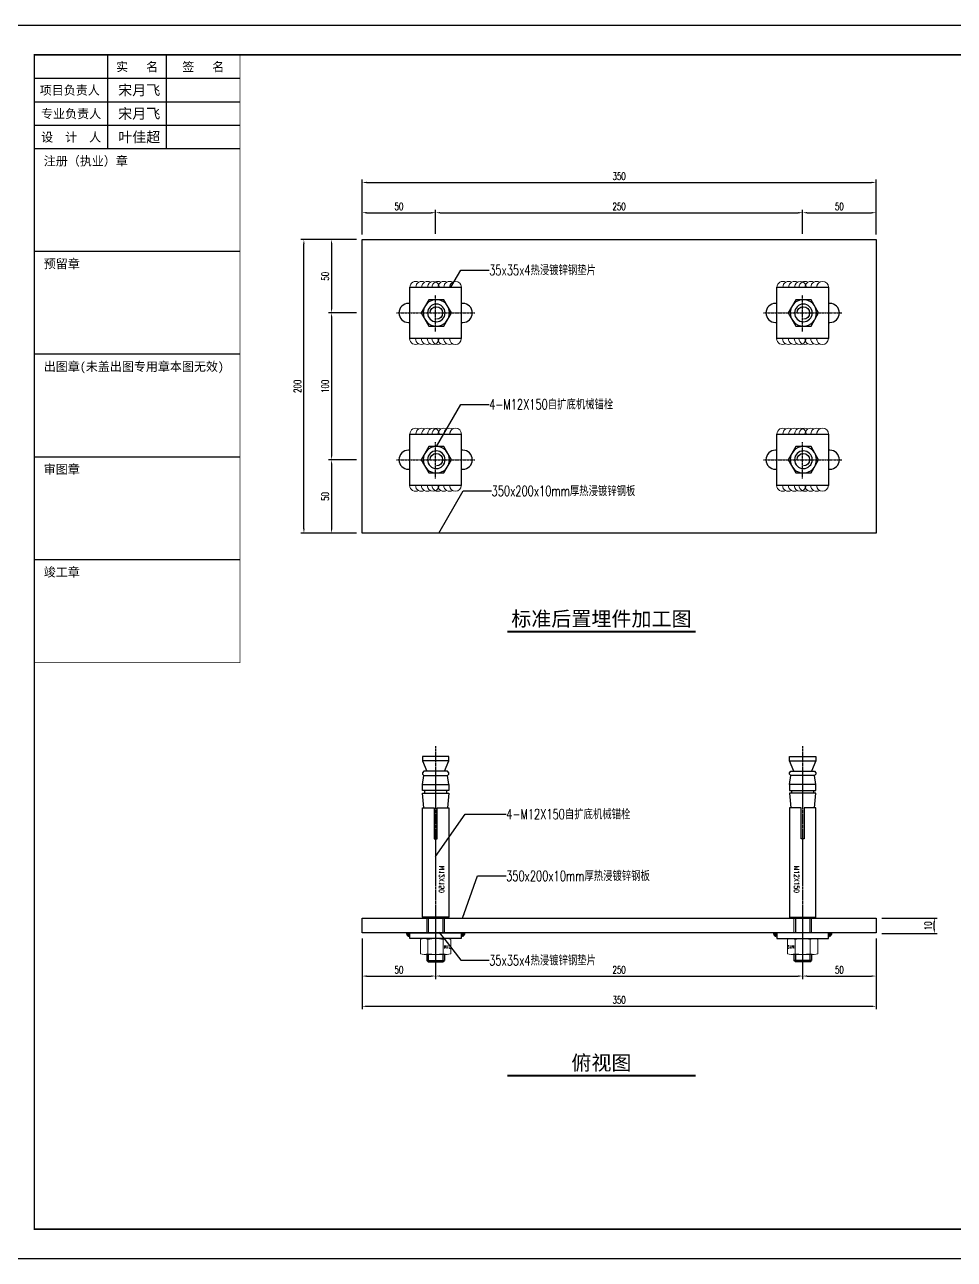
# Model space of a CAD drawing. Extents: x -104256 to -27901, y -155913 to -111823.
# Drawn here: x -83454 to -82821, y -149689 to -148848 of the extents above; entities that cross this region are included whole.
import ezdxf
from ezdxf.enums import TextEntityAlignment as Align

# ---------------------------------------------------------------- set-up
doc = ezdxf.new("R2010")
doc.units = 0
doc.linetypes.add('CENTER', pattern=[2, 1.25, -0.25, 0.25, -0.25])
for name, color, linetype in [('!ZN1-文字-7', 7, 'Continuous'), ('!ZN7-符号-173', 173, 'Continuous'), ('0-cxFrame', 155, 'Continuous'), ('0-钢材投影', 40, 'Continuous'), ('11紧固件', 11, 'Continuous'), ('11配件', 11, 'Continuous'), ('40钢材投影', 40, 'Continuous'), ('DIM', 173, 'Continuous'), ('DOTE', 1, 'CENTER'), ('Fill', 8, 'Continuous'), ('MS-T', 40, 'Continuous'), ('qianming', 155, 'Continuous'), ('ZX', 240, 'CENTER'), ('五金配件', 11, 'Continuous')]:
    doc.layers.add(name, color=color, linetype=linetype)
doc.layers.add('0-cxText', color=131, linetype='Continuous', lineweight=25)
doc.layers.add('welding', color=1, linetype='Continuous', lineweight=18)
doc.styles.add('cx_biaoti', font='')
doc.styles.add('cx_tuming', font='simhei.ttf')
doc.styles.add('cx_tuqian1', font='')
doc.styles.add('DHTEXT-1', font='ROMANS.shx', dxfattribs={"width": 0.7, "bigfont": 'CHINESE.shx'})
doc.styles.add('FS', font='simplex.shx', dxfattribs={"width": 0.7, "height": 5, "bigfont": 'TSSDCHN.SHX'})
doc.styles.add('ZNDimTStyle', font='ROMANS.shx', dxfattribs={"width": 0.7, "bigfont": 'CHINESE.shx'})
doc.styles.add('ZNTextStyle', font='ROMANS.shx', dxfattribs={"width": 0.7, "bigfont": 'CHINESE.shx'})
doc.styles.add('中南符号', font='simhei.ttf')
doc.styles.add('图框宋体', font='', dxfattribs={"width": 0.75})
doc.styles.add('黑体', font='simhei.ttf', dxfattribs={"height": 12})
doc.styles.get('cx_biaoti').set_extended_font_data('SimSun')
doc.styles.get('cx_tuqian1').set_extended_font_data('SimSun')
doc.styles.get('图框宋体').set_extended_font_data('SimSun')
doc.dimstyles.new('ZN机械-2', dxfattribs={"dimscale": 2, "dimtxt": 2.5, "dimasz": 1.5, "dimexe": 1, "dimexo": 2, "dimgap": 0.9, "dimtad": 1, "dimdec": 0, "dimzin": 0, "dimdsep": 46, "dimtxsty": 'ZNDimTStyle', "dimcen": 2.5, "dimdle": 1, "dimclrd": 173, "dimclre": 173, "dimclrt": 7, "dimazin": 2, "dimtfac": 1, "dimtdec": 4, "dimtix": 1, "dimtmove": 2, "dimatfit": 3, "dimfxl": 0, "dimfrac": 2, "dimtolj": 1, "dimtzin": 0, "dimarcsym": 0})

# ---------------------------------------------------------------- blocks, each defined once
blk = doc.blocks.new('zjcx_lan_xinxi(Dragon)')
for p, q in [((7000, -3200), (0, -3200)), ((7000, -6700), (0, -6700)), ((7000, -10200), (0, -10200)), ((7000, -13700), (0, -13700)), ((7000, -17200), (0, -17200))]:
    blk.add_line(p, q)
at = {"const_width": 25}
blk.add_lwpolyline([(0, -20700), (7000, -20700), (7000, 0), (0, 0)], close=True, dxfattribs=at)
for points in [[(2500, -3200), (2500, 0)], [(4500, -3200), (4500, 0)], [(0, -800), (7000, -800)], [(0, -1600), (7000, -1600)], [(0, -2400), (7000, -2400)]]:
    blk.add_lwpolyline(points)
for points in [[(7000, -3200), (7000, 0)], [(0, -3200), (7000, -3200)], [(0, -20700), (7000, -20700), (7000, -3200)], [(0, -20700), (7000, -20700)]]:
    blk.add_lwpolyline(points, dxfattribs=at)
at = {"style": '图框宋体'}
for s, p in [('实   名', (3500, -400)), ('签   名', (5750, -400)), ('项目负责人', (1204, -1200)), ('专业负责人', (1250, -2000)), ('设  计  人', (1250, -2800))]:
    blk.add_text(s, height=300, dxfattribs=at).set_placement(p, align=Align.MIDDLE)
for s, p in [('注册（执业）章', (318, -3771)), ('预留章', (318, -7271)), ('出图章(未盖出图专用章本图无效)', (318, -10771)), ('审图章', (318, -14271)), ('竣工章', (318, -17771))]:
    blk.add_text(s, height=300, dxfattribs=at).set_placement(p)
blk = doc.blocks.new('T-信息(Dragon)')
at = {"layer": '0-cxFrame'}
blk.add_blockref('zjcx_lan_xinxi(Dragon)', (0, 0), dxfattribs=at)
at = {"layer": 'qianming', "color": 3, "style": 'cx_biaoti'}
for s, p in [('宋月飞', (3569, -1203)), ('宋月飞', (3569, -2003)), ('叶佳超', (3569, -2803))]:
    blk.add_text(s, height=350, dxfattribs=at).set_placement(p, align=Align.MIDDLE_CENTER)
blk = doc.blocks.new('TK22.A2 L(Dragon)')
at = {"layer": '0-cxFrame', "color": 7, "const_width": 0.5}
blk.add_lwpolyline([(0, 0), (-594, 0), (-594, 420), (0, 420)], close=True, dxfattribs=at)
at = {"layer": '0-cxFrame', "const_width": 0.5}
blk.add_lwpolyline([(-80, 10), (-574, 10), (-574, 410), (-80, 410)], close=True, dxfattribs=at)
at = {"layer": '0-cxFrame', "xscale": 0.01, "yscale": 0.01, "zscale": 0.01}
blk.add_blockref('T-信息(Dragon)', (-574, 410), dxfattribs=at)
at = {"style": '黑体', "flags": 4}
blk.add_attdef('图幅', text='', height=3.3, dxfattribs=at).set_placement((-40, 3), align=Align.RIGHT)
at = {"layer": '0-cxText', "flags": 4}
for tag, height, style, p in [('建设单位', 3.5, 'cx_tuming', (-45, 240)), ('项目名称', 3.5, 'cx_tuming', (-45, 210)), ('子项名称', 3.5, 'cx_tuming', (-45, 180)), ('工程编号', 3.3, 'cx_tuqian1', (-35, 165)), ('图名1', 3.5, 'cx_tuming', (-45, 87)), ('图名2', 3.5, 'cx_tuming', (-45, 79)), ('图名3', 3.5, 'cx_tuming', (-45, 71)), ('出图日期', 3.3, 'cx_tuqian1', (-39, 60)), ('专业', 3.3, 'cx_tuqian1', (-55, 52)), ('图号', 3.3, 'cx_tuqian1', (-55, 44)), ('版次', 3.3, 'cx_tuqian1', (-20, 44))]:
    blk.add_attdef(tag, text='', height=height, dxfattribs=dict(at, style=style)).set_placement(p, align=Align.MIDDLE)
at = {"layer": 'Defpoints', "color": 6, "flags": 4}
for tag, height, style, p in [('tufu', 3.3, '黑体', (-12, 12)), ('dwfname', 4, 'cx_tuqian1', (-80, 3))]:
    blk.add_attdef(tag, text='', height=height, dxfattribs=dict(at, style=style)).set_placement(p, align=Align.RIGHT)
blk = doc.blocks.new('ZQM12X100')
at = {"layer": '11紧固件', "lineweight": 9, "ltscale": 2}
for p, q in [((-7.79, 14.8), (7.79, 14.8)), ((-9, -10.5), (-8.5, -10)), ((-8.5, -10), (8.5, -10)), ((9, -10.5), (8.5, -10))]:
    blk.add_line(p, q, dxfattribs=at)
for centre, radius, start, end in [((-7.79, 7.8), 7, 68.21321, 111.78679), ((0, -12.45), 27.25, 79.00727, 100.99273), ((7.79, 7.8), 7, 68.21321, 111.78679)]:
    blk.add_arc(centre, radius, start, end, dxfattribs=at)
at = {"layer": '11配件'}
for points in [[(9, -10.5), (-9, -10.5), (-9, -85), (-1, -85), (-1, -64), (1, -64), (1, -85), (9, -85), (9, -10.5)], [(-8, -85), (-9, -95), (9, -95), (8, -85)], [(-9, -101), (9, -101), (9, -97), (-9, -97), (-9, -101), (-8, -107)], [(-7.5, -97), (-7.5, -95)], [(7.5, -97), (7.5, -95)], [(9, -101), (8, -107), (9, -108), (9, -109), (8, -110), (-8, -110), (-9, -109), (-9, -108), (-8, -107), (8, -107)], [(6, -110), (9, -117), (9, -120), (-9, -120), (-9, -117), (-6, -110)], [(9, -117), (-9, -117)]]:
    blk.add_lwpolyline(points, dxfattribs=at)
at = {"layer": 'Fill'}
for p, q in [((-4.98, 14.8), (-4.98, 18.8)), ((4.97, 14.8), (4.97, 18.8))]:
    blk.add_line(p, q, dxfattribs=at)
at = {"layer": '五金配件'}
for p, q in [((-4.98, 19.8), (-5.98, 18.8)), ((-5.98, 18.8), (5.97, 18.8)), ((-5.98, 14.8), (-5.98, 18.8)), ((-4.98, 19.8), (4.97, 19.8)), ((4.97, 19.8), (5.97, 18.8)), ((5.97, 14.8), (5.97, 18.8))]:
    blk.add_line(p, q, dxfattribs=at)
at = {"layer": '11紧固件', "lineweight": 9, "ltscale": 2, "style": 'FS', "width": 0.8}
blk.add_text('M12', height=2, dxfattribs=at).set_placement((8.19, 9.64), align=Align.MIDDLE)
at = {"layer": 'Defpoints', "color": 1, "style": 'DHTEXT-1', "width": 0.7}
blk.add_text('M12X150', height=3.5, rotation=90, dxfattribs=at).set_placement((5.83, -45.61))
blk.add_wipeout([(17.5, 0), (17.5, 4), (-17.5, 4), (-17.5, 0)]).dxf.layer = '40钢材投影'
at = {"layer": '11紧固件', "lineweight": 9, "ltscale": 2}
for p, q in [((-10.39, 4.5), (-10.39, 14.3)), ((-5.2, 4.5), (-5.2, 14.3)), ((5.2, 4.5), (5.2, 14.3)), ((10.39, 4.5), (10.39, 14.3)), ((-9.2, 4), (9.2, 4)), ((-7.79, 4), (7.79, 4)), ((-5.98, -10), (-5.98, 0)), ((5.97, -10), (5.97, 0))]:
    blk.add_line(p, q, dxfattribs=at)
for centre, radius, start, end in [((-7.79, 11), 7, 248.21321, 291.78679), ((0, 31.25), 27.25, 259.00727, 280.99273), ((7.79, 11), 7, 248.21321, 291.78679)]:
    blk.add_arc(centre, radius, start, end, dxfattribs=at)
at = {"layer": '40钢材投影'}
blk.add_lwpolyline([(17.5, 0), (17.5, 4), (-17.5, 4), (-17.5, 0)], close=True, dxfattribs=at)
at = {"layer": 'DOTE'}
blk.add_line((0, -127.11), (0, 23.01), dxfattribs=at)
at = {"layer": 'Fill'}
for p, q in [((-4.98, -10), (-4.98, 0)), ((4.97, -10), (4.97, 0))]:
    blk.add_line(p, q, dxfattribs=at)
at = {"layer": 'welding', "color": 8}
for points in [[(-17.5, 0.5, 0.414214), (-18, 0)], [(19, 0, 0.414214), (17.5, 1.5)], [(18.5, 0, 0.414214), (17.5, 1)], [(18, 0, 0.414214), (17.5, 0.5)]]:
    blk.add_lwpolyline(points, format="xyb", dxfattribs=at)
for centre, radius, start, end in [((-17.03, 0.07), 2.97, 99.0812, 181.30766), ((-17.5, 0), 2, 90, 180), ((-17.5, 0), 1.5, 90, 180), ((-17.5, 0), 1, 90, 180), ((17.03, 0.07), 2.97, 358.69234, 80.9188), ((17.5, 0), 2, 0, 90)]:
    blk.add_arc(centre, radius, start, end, dxfattribs=at)
blk = doc.blocks.new('A$C3DC52B31')
at = {"layer": '11配件', "ltscale": 2}
blk.add_lwpolyline([(-30.3, -16), (-25.11, -25), (-30.3, -34), (-40.7, -34), (-45.89, -25), (-40.7, -16)], close=True, dxfattribs=at)
for radius in [9, 6]:
    blk.add_circle((-35.5, -25), radius, dxfattribs=at)
at = {"layer": '11配件'}
blk.add_arc((-35.5, -25), 4.25, 0, 270, dxfattribs=at)
at = {"layer": 'MS-T'}
blk.add_lwpolyline([(-52.5, -42.5), (-17.5, -42.5), (-17.5, -7.5), (-52.5, -7.5), (-52.5, -42.5)], close=True, dxfattribs=at)
for points in [[(-52.5, -31.5), (-53.5, -31.5, -1), (-53.5, -18.5), (-53.5, -18.5), (-52.5, -18.5)], [(-17.5, -18.5), (-16.5, -18.5), (-16.5, -18.5, -1), (-16.5, -31.5), (-16.5, -31.5), (-17.5, -31.5)]]:
    blk.add_lwpolyline(points, format="xyb", dxfattribs=at)
at = {"layer": 'welding'}
for points in [[(-34.59, -4.04, -0.267949), (-32.59, -7.5, 0.57735), (-38.59, -4.04, -0.267949), (-36.59, -7.5, 0.57735), (-42.59, -4.04, -0.267949), (-40.59, -7.5, 0.57735), (-46.59, -4.04, -0.267949), (-44.59, -7.5, 1), (-52.59, -7.5)], [(-19.5, -4.04, -0.267949), (-17.5, -7.5, 0.57735), (-23.5, -4.04, -0.267949), (-21.5, -7.5, 0.57735), (-27.5, -4.04, -0.267949), (-25.5, -7.5, 0.57735), (-31.5, -4.04, -0.267949), (-29.5, -7.5, 1), (-37.5, -7.5)], [(-34.5, -45.96, 0.267949), (-32.5, -42.5, -0.57735), (-38.5, -45.96, 0.267949), (-36.5, -42.5, -0.57735), (-42.5, -45.96, 0.267949), (-40.5, -42.5, -0.57735), (-46.5, -45.96, 0.267949), (-44.5, -42.5, -1), (-52.5, -42.5)], [(-19.3, -45.96, 0.267949), (-17.3, -42.5, -0.57735), (-23.3, -45.96, 0.267949), (-21.3, -42.5, -0.57735), (-27.3, -45.96, 0.267949), (-25.3, -42.5, -0.57735), (-31.3, -45.96, 0.267949), (-29.3, -42.5, -1), (-37.3, -42.5)]]:
    blk.add_lwpolyline(points, format="xyb", dxfattribs=at)
at = {"layer": 'ZX', "ltscale": 0.5}
for p, q in [((-35, -37.7), (-35, -12.94)), ((-8.25, -25), (-61.62, -25))]:
    blk.add_line(p, q, dxfattribs=at)
blk = doc.blocks.new('*D81')
at = {"layer": 'Defpoints', "color": 0, "ltscale": 20, "transparency": 16777216}
for p in [(-83174.11, -148976.05), (-83224.11, -148994.82), (-83174.11, -148994.33)]:
    blk.add_point(p, dxfattribs=at)
at = {"layer": 'DIM', "color": 173, "lineweight": -2, "ltscale": 20, "transparency": 16777216}
for p, q in [((-83224.11, -148990.82), (-83224.11, -148974.05)), ((-83174.11, -148990.33), (-83174.11, -148974.05)), ((-83221.11, -148976.05), (-83177.11, -148976.05))]:
    blk.add_line(p, q, dxfattribs=at)
at = {"layer": 'DIM', "color": 173, "ltscale": 20, "transparency": 16777216}
for points in [[(-83221.11, -148975.55), (-83221.11, -148976.55), (-83224.11, -148976.05)], [(-83177.11, -148975.55), (-83177.11, -148976.55), (-83174.11, -148976.05)]]:
    blk.add_solid(points, dxfattribs=at)
at = {"layer": 'DIM', "color": 7, "ltscale": 20, "transparency": 16777216, "insert": (-83199.11, -148971.75), "char_height": 5, "attachment_point": 5, "style": 'ZNDimTStyle'}
blk.add_mtext('\\A1;50', dxfattribs=at)
blk = doc.blocks.new('*D82')
at = {"layer": 'Defpoints', "color": 0, "ltscale": 20, "transparency": 16777216}
for p in [(-82924.11, -148976.05), (-83174.11, -148994.33), (-82924.11, -148994.33)]:
    blk.add_point(p, dxfattribs=at)
at = {"layer": 'DIM', "color": 173, "lineweight": -2, "ltscale": 20, "transparency": 16777216}
for p, q in [((-83174.11, -148990.33), (-83174.11, -148974.05)), ((-82924.11, -148990.33), (-82924.11, -148974.05)), ((-83171.11, -148976.05), (-82927.11, -148976.05))]:
    blk.add_line(p, q, dxfattribs=at)
at = {"layer": 'DIM', "color": 173, "ltscale": 20, "transparency": 16777216}
for points in [[(-83171.11, -148975.55), (-83171.11, -148976.55), (-83174.11, -148976.05)], [(-82927.11, -148975.55), (-82927.11, -148976.55), (-82924.11, -148976.05)]]:
    blk.add_solid(points, dxfattribs=at)
at = {"layer": 'DIM', "color": 7, "ltscale": 20, "transparency": 16777216, "insert": (-83049.11, -148971.75), "char_height": 5, "attachment_point": 5, "style": 'ZNDimTStyle'}
blk.add_mtext('\\A1;250', dxfattribs=at)
blk = doc.blocks.new('*D83')
at = {"layer": 'Defpoints', "color": 0, "ltscale": 20, "transparency": 16777216}
for p in [(-82874.11, -148976.05), (-82924.11, -148994.33), (-82874.11, -148994.33)]:
    blk.add_point(p, dxfattribs=at)
at = {"layer": 'DIM', "color": 173, "lineweight": -2, "ltscale": 20, "transparency": 16777216}
for p, q in [((-82924.11, -148990.33), (-82924.11, -148974.05)), ((-82874.11, -148990.33), (-82874.11, -148974.05)), ((-82921.11, -148976.05), (-82877.11, -148976.05))]:
    blk.add_line(p, q, dxfattribs=at)
at = {"layer": 'DIM', "color": 173, "ltscale": 20, "transparency": 16777216}
for points in [[(-82921.11, -148975.55), (-82921.11, -148976.55), (-82924.11, -148976.05)], [(-82877.11, -148975.55), (-82877.11, -148976.55), (-82874.11, -148976.05)]]:
    blk.add_solid(points, dxfattribs=at)
at = {"layer": 'DIM', "color": 7, "ltscale": 20, "transparency": 16777216, "insert": (-82899.11, -148971.75), "char_height": 5, "attachment_point": 5, "style": 'ZNDimTStyle'}
blk.add_mtext('\\A1;50', dxfattribs=at)
blk = doc.blocks.new('*D84')
at = {"layer": 'Defpoints', "color": 0, "ltscale": 20, "transparency": 16777216}
for p in [(-82874.11, -148955.45), (-83224.11, -148994.82), (-82874.11, -148994.82)]:
    blk.add_point(p, dxfattribs=at)
at = {"layer": 'DIM', "color": 173, "lineweight": -2, "ltscale": 20, "transparency": 16777216}
for p, q in [((-83224.11, -148990.82), (-83224.11, -148953.45)), ((-83221.11, -148955.45), (-82877.11, -148955.45)), ((-82874.11, -148990.82), (-82874.11, -148953.45))]:
    blk.add_line(p, q, dxfattribs=at)
at = {"layer": 'DIM', "color": 173, "ltscale": 20, "transparency": 16777216}
for points in [[(-83221.11, -148954.95), (-83221.11, -148955.95), (-83224.11, -148955.45)], [(-82877.11, -148954.95), (-82877.11, -148955.95), (-82874.11, -148955.45)]]:
    blk.add_solid(points, dxfattribs=at)
at = {"layer": 'DIM', "color": 7, "ltscale": 20, "transparency": 16777216, "insert": (-83049.11, -148951.15), "char_height": 5, "attachment_point": 5, "style": 'ZNDimTStyle'}
blk.add_mtext('\\A1;350', dxfattribs=at)
blk = doc.blocks.new('*D85')
at = {"layer": 'Defpoints', "color": 0, "ltscale": 20, "transparency": 16777216}
for p in [(-83224.11, -148994.33), (-83244.98, -149044.33), (-83224.11, -149044.33)]:
    blk.add_point(p, dxfattribs=at)
at = {"layer": 'DIM', "color": 173, "lineweight": -2, "ltscale": 20, "transparency": 16777216}
for p, q in [((-83228.11, -148994.33), (-83246.98, -148994.33)), ((-83244.98, -148997.33), (-83244.98, -149041.33)), ((-83228.11, -149044.33), (-83246.98, -149044.33))]:
    blk.add_line(p, q, dxfattribs=at)
at = {"layer": 'DIM', "color": 173, "ltscale": 20, "transparency": 16777216}
for points in [[(-83245.48, -148997.33), (-83244.48, -148997.33), (-83244.98, -148994.33)], [(-83245.48, -149041.33), (-83244.48, -149041.33), (-83244.98, -149044.33)]]:
    blk.add_solid(points, dxfattribs=at)
at = {"layer": 'DIM', "color": 7, "ltscale": 20, "transparency": 16777216, "insert": (-83249.28, -149019.33), "char_height": 5, "attachment_point": 5, "rotation": 90, "style": 'ZNDimTStyle'}
blk.add_mtext('\\A1;50', dxfattribs=at)
blk = doc.blocks.new('*D86')
at = {"layer": 'Defpoints', "color": 0, "ltscale": 20, "transparency": 16777216}
for p in [(-83224.11, -149044.33), (-83244.98, -149144.33), (-83224.11, -149144.33)]:
    blk.add_point(p, dxfattribs=at)
at = {"layer": 'DIM', "color": 173, "lineweight": -2, "ltscale": 20, "transparency": 16777216}
for p, q in [((-83228.11, -149044.33), (-83246.98, -149044.33)), ((-83244.98, -149047.33), (-83244.98, -149141.33)), ((-83228.11, -149144.33), (-83246.98, -149144.33))]:
    blk.add_line(p, q, dxfattribs=at)
at = {"layer": 'DIM', "color": 173, "ltscale": 20, "transparency": 16777216}
for points in [[(-83245.48, -149047.33), (-83244.48, -149047.33), (-83244.98, -149044.33)], [(-83245.48, -149141.33), (-83244.48, -149141.33), (-83244.98, -149144.33)]]:
    blk.add_solid(points, dxfattribs=at)
at = {"layer": 'DIM', "color": 7, "ltscale": 20, "transparency": 16777216, "insert": (-83249.28, -149094.33), "char_height": 5, "attachment_point": 5, "rotation": 90, "style": 'ZNDimTStyle'}
blk.add_mtext('\\A1;100', dxfattribs=at)
blk = doc.blocks.new('*D87')
at = {"layer": 'Defpoints', "color": 0, "ltscale": 20, "transparency": 16777216}
for p in [(-83224.11, -149144.33), (-83244.98, -149194.33), (-83224.11, -149194.33)]:
    blk.add_point(p, dxfattribs=at)
at = {"layer": 'DIM', "color": 173, "lineweight": -2, "ltscale": 20, "transparency": 16777216}
for p, q in [((-83228.11, -149144.33), (-83246.98, -149144.33)), ((-83244.98, -149147.33), (-83244.98, -149191.33)), ((-83228.11, -149194.33), (-83246.98, -149194.33))]:
    blk.add_line(p, q, dxfattribs=at)
at = {"layer": 'DIM', "color": 173, "ltscale": 20, "transparency": 16777216}
for points in [[(-83245.48, -149147.33), (-83244.48, -149147.33), (-83244.98, -149144.33)], [(-83245.48, -149191.33), (-83244.48, -149191.33), (-83244.98, -149194.33)]]:
    blk.add_solid(points, dxfattribs=at)
at = {"layer": 'DIM', "color": 7, "ltscale": 20, "transparency": 16777216, "insert": (-83249.28, -149169.33), "char_height": 5, "attachment_point": 5, "rotation": 90, "style": 'ZNDimTStyle'}
blk.add_mtext('\\A1;50', dxfattribs=at)
blk = doc.blocks.new('*D88')
at = {"layer": 'Defpoints', "color": 0, "ltscale": 20, "transparency": 16777216}
for p in [(-83263.84, -148994.33), (-83224.11, -148994.33), (-83224.11, -149194.33)]:
    blk.add_point(p, dxfattribs=at)
at = {"layer": 'DIM', "color": 173, "lineweight": -2, "ltscale": 20, "transparency": 16777216}
for p, q in [((-83228.11, -148994.33), (-83265.84, -148994.33)), ((-83263.84, -149191.33), (-83263.84, -148997.33)), ((-83228.11, -149194.33), (-83265.84, -149194.33))]:
    blk.add_line(p, q, dxfattribs=at)
at = {"layer": 'DIM', "color": 173, "ltscale": 20, "transparency": 16777216}
for points in [[(-83264.34, -148997.33), (-83263.34, -148997.33), (-83263.84, -148994.33)], [(-83264.34, -149191.33), (-83263.34, -149191.33), (-83263.84, -149194.33)]]:
    blk.add_solid(points, dxfattribs=at)
at = {"layer": 'DIM', "color": 7, "ltscale": 20, "transparency": 16777216, "insert": (-83268.14, -149094.33), "char_height": 5, "attachment_point": 5, "rotation": 90, "style": 'ZNDimTStyle'}
blk.add_mtext('\\A1;200', dxfattribs=at)
blk = doc.blocks.new('*D93')
at = {"layer": 'Defpoints', "color": 0, "ltscale": 20, "transparency": 16777216}
for p in [(-83224.11, -149466.53), (-83174.11, -149467.02), (-83174.11, -149496.04)]:
    blk.add_point(p, dxfattribs=at)
at = {"layer": 'DIM', "color": 173, "lineweight": -2, "ltscale": 20, "transparency": 16777216}
for p, q in [((-83224.11, -149470.53), (-83224.11, -149498.04)), ((-83174.11, -149471.02), (-83174.11, -149498.04)), ((-83221.11, -149496.04), (-83177.11, -149496.04))]:
    blk.add_line(p, q, dxfattribs=at)
at = {"layer": 'DIM', "color": 173, "ltscale": 20, "transparency": 16777216}
for points in [[(-83221.11, -149495.54), (-83221.11, -149496.54), (-83224.11, -149496.04)], [(-83177.11, -149495.54), (-83177.11, -149496.54), (-83174.11, -149496.04)]]:
    blk.add_solid(points, dxfattribs=at)
at = {"layer": 'DIM', "color": 7, "ltscale": 20, "transparency": 16777216, "insert": (-83199.11, -149491.74), "char_height": 5, "attachment_point": 5, "style": 'ZNDimTStyle'}
blk.add_mtext('\\A1;50', dxfattribs=at)
blk = doc.blocks.new('*D94')
at = {"layer": 'Defpoints', "color": 0, "ltscale": 20, "transparency": 16777216}
for p in [(-83174.11, -149467.02), (-82924.11, -149467.02), (-82924.11, -149496.04)]:
    blk.add_point(p, dxfattribs=at)
at = {"layer": 'DIM', "color": 173, "lineweight": -2, "ltscale": 20, "transparency": 16777216}
for p, q in [((-83174.11, -149471.02), (-83174.11, -149498.04)), ((-82924.11, -149471.02), (-82924.11, -149498.04)), ((-83171.11, -149496.04), (-82927.11, -149496.04))]:
    blk.add_line(p, q, dxfattribs=at)
at = {"layer": 'DIM', "color": 173, "ltscale": 20, "transparency": 16777216}
for points in [[(-83171.11, -149495.54), (-83171.11, -149496.54), (-83174.11, -149496.04)], [(-82927.11, -149495.54), (-82927.11, -149496.54), (-82924.11, -149496.04)]]:
    blk.add_solid(points, dxfattribs=at)
at = {"layer": 'DIM', "color": 7, "ltscale": 20, "transparency": 16777216, "insert": (-83049.11, -149491.74), "char_height": 5, "attachment_point": 5, "style": 'ZNDimTStyle'}
blk.add_mtext('\\A1;250', dxfattribs=at)
blk = doc.blocks.new('*D95')
at = {"layer": 'Defpoints', "color": 0, "ltscale": 20, "transparency": 16777216}
for p in [(-82924.11, -149467.02), (-82874.11, -149467.02), (-82874.11, -149496.04)]:
    blk.add_point(p, dxfattribs=at)
at = {"layer": 'DIM', "color": 173, "lineweight": -2, "ltscale": 20, "transparency": 16777216}
for p, q in [((-82924.11, -149471.02), (-82924.11, -149498.04)), ((-82874.11, -149471.02), (-82874.11, -149498.04)), ((-82921.11, -149496.04), (-82877.11, -149496.04))]:
    blk.add_line(p, q, dxfattribs=at)
at = {"layer": 'DIM', "color": 173, "ltscale": 20, "transparency": 16777216}
for points in [[(-82921.11, -149495.54), (-82921.11, -149496.54), (-82924.11, -149496.04)], [(-82877.11, -149495.54), (-82877.11, -149496.54), (-82874.11, -149496.04)]]:
    blk.add_solid(points, dxfattribs=at)
at = {"layer": 'DIM', "color": 7, "ltscale": 20, "transparency": 16777216, "insert": (-82899.11, -149491.74), "char_height": 5, "attachment_point": 5, "style": 'ZNDimTStyle'}
blk.add_mtext('\\A1;50', dxfattribs=at)
blk = doc.blocks.new('*D96')
at = {"layer": 'Defpoints', "color": 0, "ltscale": 20, "transparency": 16777216}
for p in [(-83224.11, -149466.53), (-82874.11, -149466.53), (-82874.11, -149516.64)]:
    blk.add_point(p, dxfattribs=at)
at = {"layer": 'DIM', "color": 173, "lineweight": -2, "ltscale": 20, "transparency": 16777216}
for p, q in [((-83224.11, -149470.53), (-83224.11, -149518.64)), ((-82874.11, -149470.53), (-82874.11, -149518.64)), ((-83221.11, -149516.64), (-82877.11, -149516.64))]:
    blk.add_line(p, q, dxfattribs=at)
at = {"layer": 'DIM', "color": 173, "ltscale": 20, "transparency": 16777216}
for points in [[(-83221.11, -149516.14), (-83221.11, -149517.14), (-83224.11, -149516.64)], [(-82877.11, -149516.14), (-82877.11, -149517.14), (-82874.11, -149516.64)]]:
    blk.add_solid(points, dxfattribs=at)
at = {"layer": 'DIM', "color": 7, "ltscale": 20, "transparency": 16777216, "insert": (-83049.11, -149512.34), "char_height": 5, "attachment_point": 5, "style": 'ZNDimTStyle'}
blk.add_mtext('\\A1;350', dxfattribs=at)
blk = doc.blocks.new('*U78')
at = {"const_width": 0.7}
blk.add_lwpolyline([(0, 0), (64.13, 0)], dxfattribs=at)
at = {"color": 0, "style": '中南符号', "flags": 8}
blk.add_attdef('图名', text='', height=5, dxfattribs=at).set_placement((32.06, 1.85), align=Align.CENTER)
blk.add_attdef('比例', (66.93, 1.85), '', height=4, dxfattribs=at)
blk = doc.blocks.new('*D97')
at = {"layer": 'Defpoints', "color": 0, "ltscale": 20, "transparency": 16777216}
for p in [(-82874.11, -149456.53), (-82834.42, -149456.53), (-82874.11, -149467.02)]:
    blk.add_point(p, dxfattribs=at)
at = {"layer": 'DIM', "color": 173, "lineweight": -2, "ltscale": 20, "transparency": 16777216}
for p, q in [((-82870.11, -149456.53), (-82832.42, -149456.53)), ((-82834.42, -149464.02), (-82834.42, -149459.53)), ((-82870.11, -149467.02), (-82832.42, -149467.02))]:
    blk.add_line(p, q, dxfattribs=at)
at = {"layer": 'DIM', "color": 173, "ltscale": 20, "transparency": 16777216}
for points in [[(-82834.92, -149459.53), (-82833.92, -149459.53), (-82834.42, -149456.53)], [(-82834.92, -149464.02), (-82833.92, -149464.02), (-82834.42, -149467.02)]]:
    blk.add_solid(points, dxfattribs=at)
at = {"layer": 'DIM', "color": 7, "ltscale": 20, "transparency": 16777216, "insert": (-82838.72, -149461.78), "char_height": 5, "attachment_point": 5, "rotation": 90, "style": 'ZNDimTStyle'}
blk.add_mtext('\\A1;10', dxfattribs=at)
blk = doc.blocks.new('*U80')
at = {"const_width": 0.7}
blk.add_lwpolyline([(0, 0), (64.13, 0)], dxfattribs=at)
at = {"color": 0, "style": '中南符号', "flags": 8}
blk.add_attdef('图名', text='', height=5, dxfattribs=at).set_placement((32.06, 1.85), align=Align.CENTER)
blk.add_attdef('比例', (66.93, 1.85), '', height=4, dxfattribs=at)

msp = doc.modelspace()

# ---------------------------------------------------------------- linework, layer by layer
at = {"layer": '0-钢材投影', "ltscale": 10}
msp.add_lwpolyline([(-83224.11, -148994.33), (-82874.11, -148994.33), (-82874.11, -149194.33), (-83224.11, -149194.33)], close=True, dxfattribs=at)

# ---------------------------------------------------------------- block references
at = {"layer": '!ZN7-符号-173', "color": 7, "linetype": 'ByBlock', "ltscale": 30}
ref = msp.add_blockref('*U78', (-83125.32, -149261.36), dxfattribs=dict(at, xscale=2, yscale=2, zscale=2))
ref.add_attrib('图名', '标准后置埋件加工图', dxfattribs={"layer": '0', "color": 0, "height": 10, "style": '中南符号'}).set_placement((-83061.19, -149257.67), align=Align.CENTER)
ref = msp.add_blockref('*U80', (-83125.32, -149563.8), dxfattribs=dict(at, xscale=2, yscale=2, zscale=2))
ref.add_attrib('图名', '俯视图', dxfattribs={"layer": '0', "color": 0, "height": 10, "style": '中南符号'}).set_placement((-83061.19, -149560.11), align=Align.CENTER)
at = {"xscale": -1}
for p in [(-83209.11, -149019.33), (-82959.11, -149019.33), (-83209.11, -149119.33), (-82959.11, -149119.33)]:
    msp.add_blockref('A$C3DC52B31', p, dxfattribs=at)
at = {"layer": '0-cxFrame', "xscale": 2, "yscale": 2, "zscale": 2}
msp.add_blockref('TK22.A2 L(Dragon)', (-82299.4, -149688.48), dxfattribs=at)

# ---------------------------------------------------------------- texts
at = {"layer": '!ZN1-文字-7', "ltscale": 30, "style": 'ZNTextStyle', "width": 0.7}
for s, p in [('35x35x4热浸镀锌钢垫片', (-83137.62, -149015.13)), ('4-M12X150自扩底机械锚栓', (-83137.62, -149106.59)), ('350x200x10mm厚热浸镀锌钢板', (-83135.98, -149165.59)), ('4-M12X150自扩底机械锚栓', (-83125.96, -149385.75)), ('350x200x10mm厚热浸镀锌钢板', (-83126.09, -149427.8)), ('35x35x4热浸镀锌钢垫片', (-83137.62, -149485.32))]:
    msp.add_text(s, height=7, dxfattribs=at).set_placement(p, align=Align.MIDDLE_LEFT)

# ---------------------------------------------------------------- dimensions: what is measured, and where the dimension line sits
at = {"layer": 'DIM', "ltscale": 20}
for base, p1, p2, picture, middle in [((-82874.11, -148955.45), (-83224.11, -148994.82), (-82874.11, -148994.82), '*D84', (-83049.11, -148951.15)), ((-83174.11, -148976.05), (-83224.11, -148994.82), (-83174.11, -148994.33), '*D81', (-83199.11, -148971.75)), ((-82924.11, -148976.05), (-83174.11, -148994.33), (-82924.11, -148994.33), '*D82', (-83049.11, -148971.75)), ((-82874.11, -148976.05), (-82924.11, -148994.33), (-82874.11, -148994.33), '*D83', (-82899.11, -148971.75))]:
    dim = msp.add_linear_dim(base=base, p1=p1, p2=p2, dimstyle='ZN机械-2', override={"dimasz": 1.5}, dxfattribs=at)
    dim.commit()
    dim.dimension.update_dxf_attribs({"geometry": picture, "text_midpoint": middle})
for base, p1, p2, picture, middle in [((-83263.84, -148994.33), (-83224.11, -149194.33), (-83224.11, -148994.33), '*D88', (-83268.14, -149094.33)), ((-83244.98, -149044.33), (-83224.11, -148994.33), (-83224.11, -149044.33), '*D85', (-83249.28, -149019.33)), ((-83244.98, -149144.33), (-83224.11, -149044.33), (-83224.11, -149144.33), '*D86', (-83249.28, -149094.33)), ((-83244.98, -149194.33), (-83224.11, -149144.33), (-83224.11, -149194.33), '*D87', (-83249.28, -149169.33)), ((-82834.42, -149456.53), (-82874.11, -149467.02), (-82874.11, -149456.53), '*D97', (-82838.72, -149461.78))]:
    dim = msp.add_linear_dim(base=base, p1=p1, p2=p2, angle=90, dimstyle='ZN机械-2', override={"dimasz": 1.5}, dxfattribs=at)
    dim.commit()
    dim.dimension.update_dxf_attribs({"geometry": picture, "text_midpoint": middle})

# ---------------------------------------------------------------- leaders
at = {"layer": 'DIM'}
for points in [[(-83163.77, -149026.83), (-83157.02, -149015.13), (-83137.62, -149015.13)], [(-83173.61, -149135.33), (-83157.02, -149106.59), (-83137.62, -149106.59)], [(-83171.97, -149194.33), (-83155.38, -149165.59), (-83135.98, -149165.59)]]:
    msp.add_leader(points, dimstyle='ZN机械-2', override={"dimasz": 1.5}, dxfattribs=at)

# ---------------------------------------------------------------- next in the draw order: block references
at = {"layer": '11紧固件', "rotation": 180}
msp.add_blockref('ZQM12X100', (-82924.11, -149466.53), dxfattribs=at)

# ---------------------------------------------------------------- next in the draw order: linework, layer by layer
at = {"layer": '0-钢材投影', "ltscale": 10}
msp.add_lwpolyline([(-82874.11, -149466.53), (-83224.11, -149466.53), (-83224.11, -149456.53), (-82874.11, -149456.53)], close=True, dxfattribs=at)

# ---------------------------------------------------------------- next in the draw order: dimensions: what is measured, and where the dimension line sits
at = {"layer": 'DIM', "ltscale": 20}
dim = msp.add_linear_dim(base=(-82874.11, -149496.04), p1=(-82924.11, -149467.02), p2=(-82874.11, -149467.02), dimstyle='ZN机械-2', override={"dimasz": 1.5}, dxfattribs=at)
dim.commit()
dim.dimension.update_dxf_attribs({"geometry": '*D95', "text_midpoint": (-82899.11, -149491.74)})

# ---------------------------------------------------------------- next in the draw order: block references
at = {"layer": '11紧固件', "xscale": -1, "rotation": 180}
msp.add_blockref('ZQM12X100', (-83174.11, -149466.53), dxfattribs=at)

# ---------------------------------------------------------------- next in the draw order: dimensions: what is measured, and where the dimension line sits
at = {"layer": 'DIM', "ltscale": 20}
for base, p1, p2, picture, middle in [((-83174.11, -149496.04), (-83224.11, -149466.53), (-83174.11, -149467.02), '*D93', (-83199.11, -149491.74)), ((-82874.11, -149516.64), (-83224.11, -149466.53), (-82874.11, -149466.53), '*D96', (-83049.11, -149512.34)), ((-82924.11, -149496.04), (-83174.11, -149467.02), (-82924.11, -149467.02), '*D94', (-83049.11, -149491.74))]:
    dim = msp.add_linear_dim(base=base, p1=p1, p2=p2, dimstyle='ZN机械-2', override={"dimasz": 1.5}, dxfattribs=at)
    dim.commit()
    dim.dimension.update_dxf_attribs({"geometry": picture, "text_midpoint": middle})

# ---------------------------------------------------------------- next in the draw order: leaders
at = {"layer": 'DIM'}
for points in [[(-83174.11, -149414.48), (-83154, -149385.75), (-83125.96, -149385.75)], [(-83155.72, -149456.53), (-83145.49, -149427.8), (-83126.09, -149427.8)], [(-83171.75, -149466.21), (-83157.02, -149485.32), (-83137.62, -149485.32)]]:
    msp.add_leader(points, dimstyle='ZN机械-2', override={"dimasz": 1.5}, dxfattribs=at)

doc.saveas('drawing.dxf')
